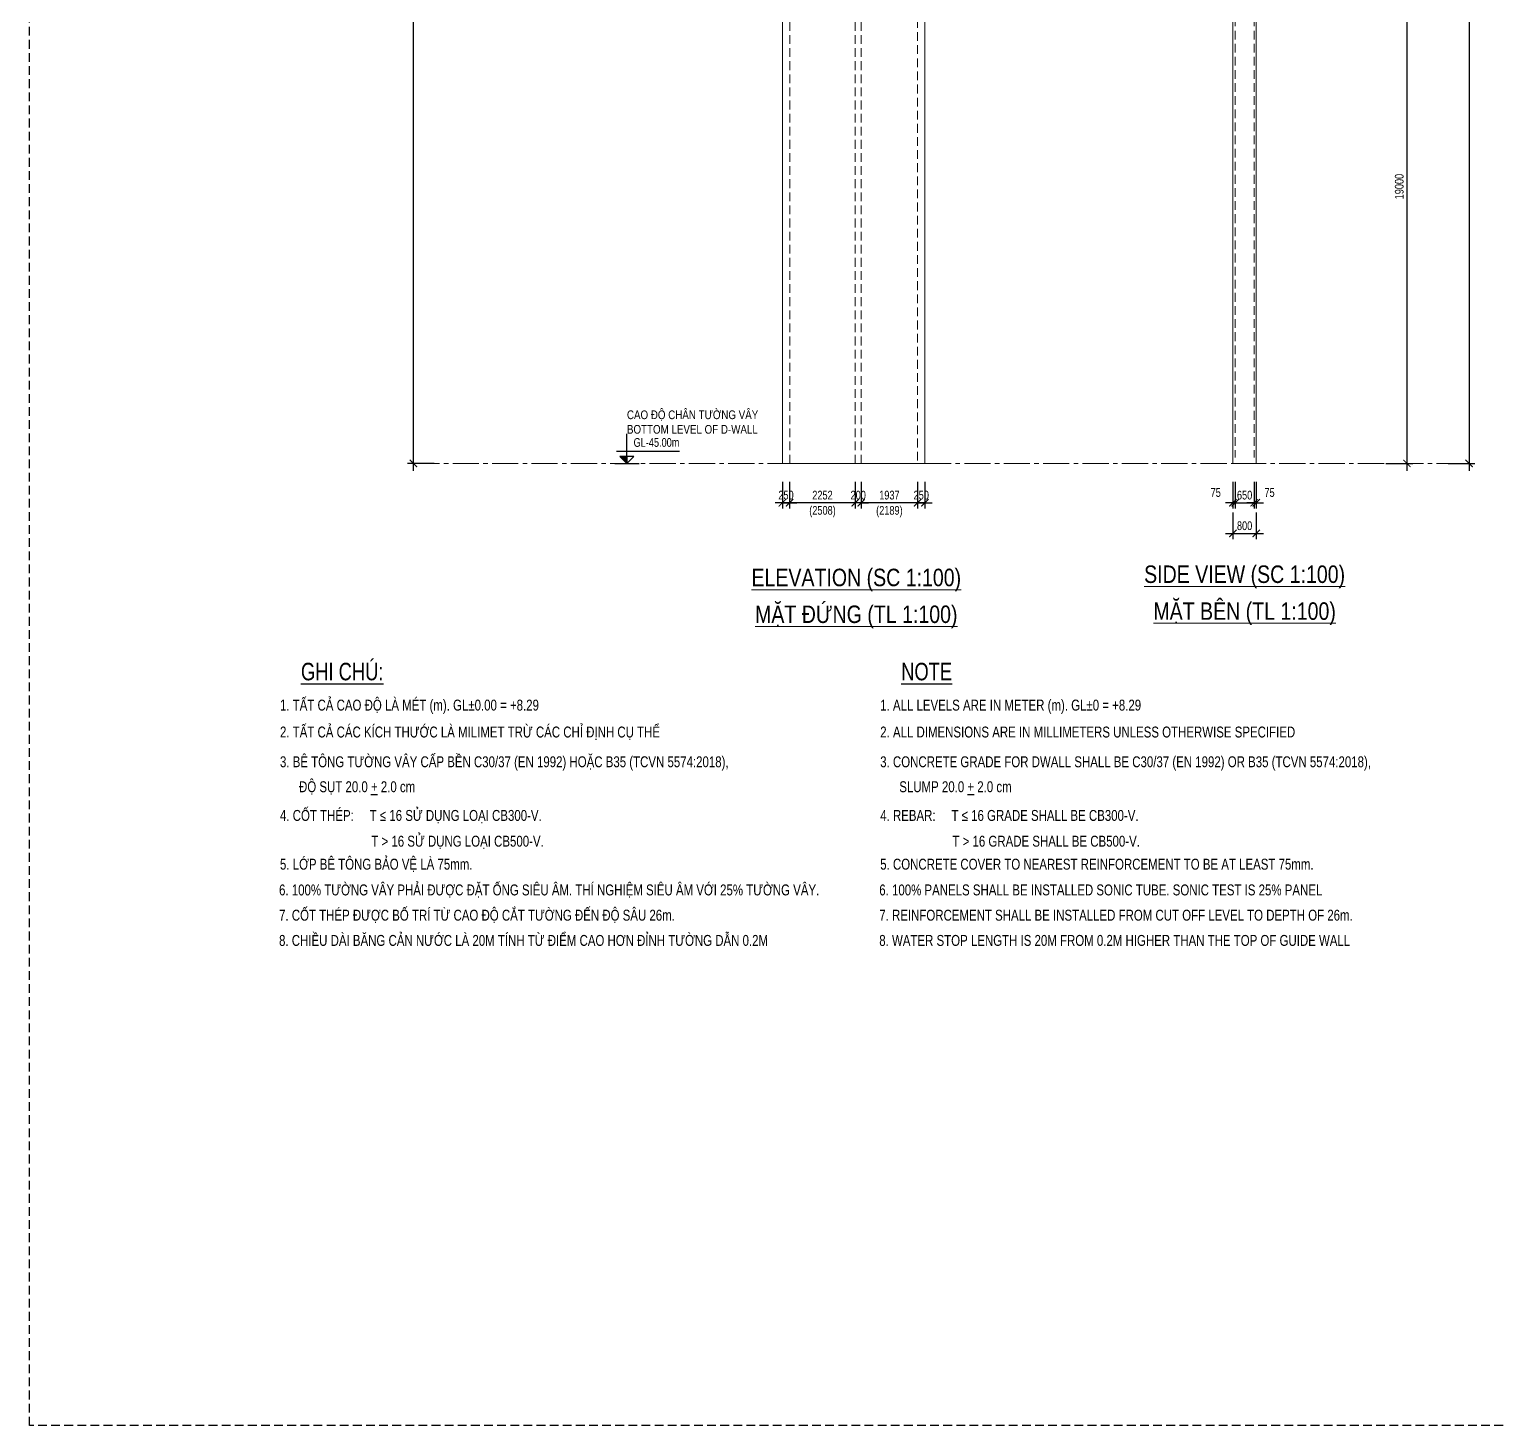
# Model space of a CAD drawing. Header units: millimetres. Extents: x 2611025 to 4139346, y -89870 to 101087.
# Drawn here: x 3917799 to 3968227, y -78018 to -30106 of the extents above; entities that cross this region are included whole.
import ezdxf
from ezdxf.enums import TextEntityAlignment as Align

# ---------------------------------------------------------------- set-up
doc = ezdxf.new("R2010")
doc.units = ezdxf.units.MM
doc.header["$LTSCALE"] = 1200
doc.header["$PDMODE"] = 35
doc.linetypes.add('CENTER2', pattern=[1.125, 0.75, -0.125, 0.125, -0.125])
doc.linetypes.add('HIDDEN', pattern=[0.375, 0.25, -0.125])
for name, color, linetype, lineweight in [('BOUND', 3, 'Continuous', 20), ('ENOTE', 2, 'Continuous', 15), ('Grid line', 160, 'CENTER2', 5), ('HIDE', 8, 'HIDDEN', 13), ('K-THUOC', 1, 'Continuous', 18), ('TCHI', 4, 'HIDDEN', 30), ('TEXTVN', 2, 'Continuous', 20)]:
    doc.layers.add(name, color=color, linetype=linetype, lineweight=lineweight)
for name, color, linetype in [('CDC.02.DIM', 1, 'Continuous'), ('CDC.06.TEXT', 2, 'Continuous'), ('CDC.10.HATCH', 251, 'Continuous'), ('CDC.11.NOTE', 8, 'Continuous')]:
    doc.layers.add(name, color=color, linetype=linetype)
doc.styles.add('DB_Arial', font='arial.ttf', dxfattribs={"width": 0.8})
doc.styles.add('SMTEXT', font='arial.ttf', dxfattribs={"width": 0.75})
doc.dimstyles.new('BSV1-100', dxfattribs={"dimtxt": 300, "dimasz": 250, "dimexe": 200, "dimexo": 0, "dimgap": 108, "dimtad": 1, "dimdec": 0, "dimdsep": 46, "dimtxsty": 'SMTEXT', "dimblk": 'ARCHTICK', "dimcen": 100, "dimdle": 250, "dimclrd": 256, "dimclre": 256, "dimclrt": 1, "dimadec": 0, "dimazin": 0, "dimtfac": 1, "dimtdec": 0, "dimtix": 1, "dimtmove": 2, "dimatfit": 3, "dimfxl": 720, "dimfxlon": 1, "dimtolj": 1, "dimtzin": 0, "dimarcsym": 0})

# ---------------------------------------------------------------- blocks, each defined once
blk = doc.blocks.new('A$C7e6bd379')
at = {"layer": 'CDC.06.TEXT', "linetype": 'Continuous', "style": 'SMTEXT', "width": 0.75}
for s, p in [('%%UGHI CHÚ:', (0, 480)), ('%%UNOTE', (16471, 480))]:
    blk.add_text(s, height=480, dxfattribs=at).set_placement(p, align=Align.TOP_LEFT)
at = {"layer": 'CDC.06.TEXT', "style": 'SMTEXT', "width": 0.75}
for s, p in [('1. TẤT CẢ CAO ĐỘ LÀ MÉT (m). GL%%P0.00 = +8.29 ', (-576, -831)), ('1. ALL LEVELS ARE IN METER (m). GL%%P0 = +8.29 ', (15895, -831)), ('2. TẤT CẢ CÁC KÍCH THƯỚC LÀ MILIMET TRỪ CÁC CHỈ ĐỊNH CỤ THỂ', (-576, -1570)), ('2. ALL DIMENSIONS ARE IN MILLIMETERS UNLESS OTHERWISE SPECIFIED', (15895, -1570)), ('3. BÊ TÔNG TƯỜNG VÂY CẤP BỀN C30/37 (EN 1992) HOẶC B35 (TCVN 5574:2018),', (-576, -2387)), ('3. CONCRETE GRADE FOR DWALL SHALL BE C30/37 (EN 1992) OR B35 (TCVN 5574:2018),', (15895, -2387)), ('ĐỘ SỤT 20.0 %%U+%%U 2.0 cm', (-53, -3072)), ('SLUMP 20.0 %%U+%%U 2.0 cm', (16418, -3072)), ('4. CỐT THÉP:     T ≤ 16 SỬ DỤNG LOẠI CB300-V.', (-576, -3860)), ('4. REBAR:     T ≤ 16 GRADE SHALL BE CB300-V.', (15895, -3860)), ('                             T > 16 SỬ DỤNG LOẠI CB500-V.', (-601, -4567)), ('                       T > 16 GRADE SHALL BE CB500-V.', (15869, -4567)), ('5. LỚP BÊ TÔNG BẢO VỆ LÀ 75mm.', (-576, -5198)), ('5. CONCRETE COVER TO NEAREST REINFORCEMENT TO BE AT LEAST 75mm.', (15895, -5198)), ('6. 100%%% TƯỜNG VÂY PHẢI ĐƯỢC ĐẶT ỐNG SIÊU ÂM. THÍ NGHIỆM SIÊU ÂM VỚI 25%%% TƯỜNG VÂY.', (-601, -5905)), ('6. 100%%% PANELS SHALL BE INSTALLED SONIC TUBE. SONIC TEST IS 25%%% PANEL ', (15869, -5905)), ('7. CỐT THÉP ĐƯỢC BỐ TRÍ TỪ CAO ĐỘ CẮT TƯỜNG ĐẾN ĐỘ SÂU 26m. ', (-601, -6598)), ('7. REINFORCEMENT SHALL BE INSTALLED FROM CUT OFF LEVEL TO DEPTH OF 26m. ', (15869, -6598)), ('8. CHIỀU DÀI BĂNG CẢN NƯỚC LÀ 20M TÍNH TỪ ĐIỂM CAO HƠN ĐỈNH TƯỜNG DẪN 0.2M', (-601, -7291)), ('8. WATER STOP LENGTH IS 20M FROM 0.2M HIGHER THAN THE TOP OF GUIDE WALL', (15869, -7291))]:
    blk.add_text(s, height=300, dxfattribs=at).set_placement(p)
blk = doc.blocks.new('_ArchTick')
at = {"color": 0, "linetype": 'ByBlock', "const_width": 0.15}
blk.add_lwpolyline([(-0.5, -0.5), (0.5, 0.5)], dxfattribs=at)
blk = doc.blocks.new('*D1567')
at = {"layer": 'Defpoints', "color": 0, "transparency": 16777216}
for p in [(3943626, -45000), (3943876, -45000), (3943876, -46350)]:
    blk.add_point(p, dxfattribs=at)
at = {"layer": 'K-THUOC', "lineweight": -2, "transparency": 16777216}
for p, q in [((3943626, -45630), (3943626, -46550)), ((3943876, -45630), (3943876, -46550)), ((3943626, -46350), (3943376, -46350)), ((3943626, -46350), (3943876, -46350)), ((3943876, -46350), (3944126, -46350))]:
    blk.add_line(p, q, dxfattribs=at)
at = {"layer": 'K-THUOC', "lineweight": -2, "transparency": 16777216, "xscale": 250, "yscale": 250, "zscale": 250}
blk.add_blockref('_ArchTick', (3943626, -46350), dxfattribs=at)
at = {"layer": 'K-THUOC', "lineweight": -2, "transparency": 16777216, "xscale": 250, "yscale": 250, "zscale": 250, "rotation": 180}
blk.add_blockref('_ArchTick', (3943876, -46350), dxfattribs=at)
at = {"layer": 'K-THUOC', "color": 1, "transparency": 16777216, "insert": (3943751, -46089), "char_height": 300, "attachment_point": 5, "style": 'SMTEXT'}
blk.add_mtext('\\A1;250', dxfattribs=at)
blk = doc.blocks.new('*D1568')
at = {"layer": 'Defpoints', "color": 0, "transparency": 16777216}
for p in [(3946328, -45000), (3948265, -45000), (3946328, -46350)]:
    blk.add_point(p, dxfattribs=at)
at = {"layer": 'K-THUOC', "lineweight": -2, "transparency": 16777216}
for p, q in [((3946328, -45630), (3946328, -46550)), ((3948265, -45630), (3948265, -46550)), ((3948515, -46350), (3946078, -46350))]:
    blk.add_line(p, q, dxfattribs=at)
at = {"layer": 'K-THUOC', "lineweight": -2, "transparency": 16777216, "xscale": 250, "yscale": 250, "zscale": 250, "rotation": 180}
blk.add_blockref('_ArchTick', (3946328, -46350), dxfattribs=at)
at = {"layer": 'K-THUOC', "lineweight": -2, "transparency": 16777216, "xscale": 250, "yscale": 250, "zscale": 250}
blk.add_blockref('_ArchTick', (3948265, -46350), dxfattribs=at)
at = {"layer": 'K-THUOC', "color": 1, "transparency": 16777216, "char_height": 300, "attachment_point": 5, "style": 'SMTEXT'}
for s, insert in [('\\A1;1937', (3947297, -46089)), ('\\A1;(2189)', (3947297, -46655))]:
    blk.add_mtext(s, dxfattribs=dict(at, insert=insert))
blk = doc.blocks.new('*D1569')
at = {"layer": 'Defpoints', "color": 0, "transparency": 16777216}
for p in [(3946128, -45000), (3946328, -45000), (3946128, -46350)]:
    blk.add_point(p, dxfattribs=at)
at = {"layer": 'K-THUOC', "lineweight": -2, "transparency": 16777216}
for p, q in [((3946128, -45630), (3946128, -46550)), ((3946328, -45630), (3946328, -46550)), ((3946128, -46350), (3945878, -46350)), ((3946328, -46350), (3946128, -46350)), ((3946328, -46350), (3946578, -46350))]:
    blk.add_line(p, q, dxfattribs=at)
at = {"layer": 'K-THUOC', "lineweight": -2, "transparency": 16777216, "xscale": 250, "yscale": 250, "zscale": 250}
blk.add_blockref('_ArchTick', (3946128, -46350), dxfattribs=at)
at = {"layer": 'K-THUOC', "lineweight": -2, "transparency": 16777216, "xscale": 250, "yscale": 250, "zscale": 250, "rotation": 180}
blk.add_blockref('_ArchTick', (3946328, -46350), dxfattribs=at)
at = {"layer": 'K-THUOC', "color": 1, "transparency": 16777216, "insert": (3946228, -46089), "char_height": 300, "attachment_point": 5, "style": 'SMTEXT'}
blk.add_mtext('\\A1;200', dxfattribs=at)
blk = doc.blocks.new('*D1570')
at = {"layer": 'Defpoints', "color": 0, "transparency": 16777216}
for p in [(3943876, -45000), (3946128, -45000), (3943876, -46350)]:
    blk.add_point(p, dxfattribs=at)
at = {"layer": 'K-THUOC', "lineweight": -2, "transparency": 16777216}
for p, q in [((3943876, -45630), (3943876, -46550)), ((3946128, -45630), (3946128, -46550)), ((3946378, -46350), (3943626, -46350))]:
    blk.add_line(p, q, dxfattribs=at)
at = {"layer": 'K-THUOC', "lineweight": -2, "transparency": 16777216, "xscale": 250, "yscale": 250, "zscale": 250, "rotation": 180}
blk.add_blockref('_ArchTick', (3943876, -46350), dxfattribs=at)
at = {"layer": 'K-THUOC', "lineweight": -2, "transparency": 16777216, "xscale": 250, "yscale": 250, "zscale": 250}
blk.add_blockref('_ArchTick', (3946128, -46350), dxfattribs=at)
at = {"layer": 'K-THUOC', "color": 1, "transparency": 16777216, "char_height": 300, "attachment_point": 5, "style": 'SMTEXT'}
for s, insert in [('\\A1;2252', (3945002, -46089)), ('\\A1;(2508)', (3945002, -46655))]:
    blk.add_mtext(s, dxfattribs=dict(at, insert=insert))
blk = doc.blocks.new('*D1571')
at = {"layer": 'Defpoints', "color": 0, "transparency": 16777216}
for p in [(3948265, -45000), (3948515, -45000), (3948515, -46350)]:
    blk.add_point(p, dxfattribs=at)
at = {"layer": 'K-THUOC', "lineweight": -2, "transparency": 16777216}
for p, q in [((3948265, -45630), (3948265, -46550)), ((3948515, -45630), (3948515, -46550)), ((3948265, -46350), (3948015, -46350)), ((3948265, -46350), (3948515, -46350)), ((3948515, -46350), (3948765, -46350))]:
    blk.add_line(p, q, dxfattribs=at)
at = {"layer": 'K-THUOC', "lineweight": -2, "transparency": 16777216, "xscale": 250, "yscale": 250, "zscale": 250}
blk.add_blockref('_ArchTick', (3948265, -46350), dxfattribs=at)
at = {"layer": 'K-THUOC', "lineweight": -2, "transparency": 16777216, "xscale": 250, "yscale": 250, "zscale": 250, "rotation": 180}
blk.add_blockref('_ArchTick', (3948515, -46350), dxfattribs=at)
at = {"layer": 'K-THUOC', "color": 1, "transparency": 16777216, "insert": (3948390, -46089), "char_height": 300, "attachment_point": 5, "style": 'SMTEXT'}
blk.add_mtext('\\A1;250', dxfattribs=at)
blk = doc.blocks.new('*D1611')
at = {"layer": 'Defpoints', "color": 0, "transparency": 16777216}
for p in [(3959081, -45900), (3959881, -45900), (3959881, -47400)]:
    blk.add_point(p, dxfattribs=at)
at = {"layer": 'K-THUOC', "lineweight": -2, "transparency": 16777216}
for p, q in [((3959081, -46680), (3959081, -47600)), ((3959881, -46680), (3959881, -47600)), ((3958831, -47400), (3960131, -47400))]:
    blk.add_line(p, q, dxfattribs=at)
at = {"layer": 'K-THUOC', "lineweight": -2, "transparency": 16777216, "xscale": 250, "yscale": 250, "zscale": 250, "rotation": 180}
blk.add_blockref('_ArchTick', (3959081, -47400), dxfattribs=at)
at = {"layer": 'K-THUOC', "lineweight": -2, "transparency": 16777216, "xscale": 250, "yscale": 250, "zscale": 250}
blk.add_blockref('_ArchTick', (3959881, -47400), dxfattribs=at)
at = {"layer": 'K-THUOC', "color": 1, "transparency": 16777216, "insert": (3959481, -47139), "char_height": 300, "attachment_point": 5, "style": 'SMTEXT'}
blk.add_mtext('\\A1;800', dxfattribs=at)
blk = doc.blocks.new('*D1612')
at = {"layer": 'Defpoints', "color": 0, "transparency": 16777216}
for p in [(3959081, -45600), (3959156, -45600), (3959156, -46350)]:
    blk.add_point(p, dxfattribs=at)
at = {"layer": 'K-THUOC', "lineweight": -2, "transparency": 16777216}
for p, q in [((3959081, -45630), (3959081, -46550)), ((3959156, -45630), (3959156, -46550)), ((3959081, -46350), (3958831, -46350)), ((3959081, -46350), (3959156, -46350)), ((3959156, -46350), (3959406, -46350))]:
    blk.add_line(p, q, dxfattribs=at)
at = {"layer": 'K-THUOC', "lineweight": -2, "transparency": 16777216, "xscale": 250, "yscale": 250, "zscale": 250}
blk.add_blockref('_ArchTick', (3959081, -46350), dxfattribs=at)
at = {"layer": 'K-THUOC', "lineweight": -2, "transparency": 16777216, "xscale": 250, "yscale": 250, "zscale": 250, "rotation": 180}
blk.add_blockref('_ArchTick', (3959156, -46350), dxfattribs=at)
at = {"layer": 'K-THUOC', "color": 1, "transparency": 16777216, "insert": (3958490, -46000), "char_height": 300, "attachment_point": 5, "style": 'SMTEXT'}
blk.add_mtext('\\A1;75', dxfattribs=at)
blk = doc.blocks.new('*D1613')
at = {"layer": 'Defpoints', "color": 0, "transparency": 16777216}
for p in [(3959156, -45600), (3959806, -45600), (3959806, -46350)]:
    blk.add_point(p, dxfattribs=at)
at = {"layer": 'K-THUOC', "lineweight": -2, "transparency": 16777216}
for p, q in [((3959156, -45630), (3959156, -46550)), ((3959806, -45630), (3959806, -46550)), ((3959156, -46350), (3958906, -46350)), ((3959156, -46350), (3959806, -46350)), ((3959806, -46350), (3960056, -46350))]:
    blk.add_line(p, q, dxfattribs=at)
at = {"layer": 'K-THUOC', "lineweight": -2, "transparency": 16777216, "xscale": 250, "yscale": 250, "zscale": 250}
blk.add_blockref('_ArchTick', (3959156, -46350), dxfattribs=at)
at = {"layer": 'K-THUOC', "lineweight": -2, "transparency": 16777216, "xscale": 250, "yscale": 250, "zscale": 250, "rotation": 180}
blk.add_blockref('_ArchTick', (3959806, -46350), dxfattribs=at)
at = {"layer": 'K-THUOC', "color": 1, "transparency": 16777216, "insert": (3959481, -46089), "char_height": 300, "attachment_point": 5, "style": 'SMTEXT'}
blk.add_mtext('\\A1;650', dxfattribs=at)
blk = doc.blocks.new('*D1614')
at = {"layer": 'Defpoints', "color": 0, "transparency": 16777216}
for p in [(3959806, -45600), (3959881, -45600), (3959881, -46350)]:
    blk.add_point(p, dxfattribs=at)
at = {"layer": 'K-THUOC', "lineweight": -2, "transparency": 16777216}
for p, q in [((3959806, -45630), (3959806, -46550)), ((3959881, -45630), (3959881, -46550)), ((3959806, -46350), (3959556, -46350)), ((3959806, -46350), (3959881, -46350)), ((3959881, -46350), (3960131, -46350))]:
    blk.add_line(p, q, dxfattribs=at)
at = {"layer": 'K-THUOC', "lineweight": -2, "transparency": 16777216, "xscale": 250, "yscale": 250, "zscale": 250}
blk.add_blockref('_ArchTick', (3959806, -46350), dxfattribs=at)
at = {"layer": 'K-THUOC', "lineweight": -2, "transparency": 16777216, "xscale": 250, "yscale": 250, "zscale": 250, "rotation": 180}
blk.add_blockref('_ArchTick', (3959881, -46350), dxfattribs=at)
at = {"layer": 'K-THUOC', "color": 1, "transparency": 16777216, "insert": (3960337, -46000), "char_height": 300, "attachment_point": 5, "style": 'SMTEXT'}
blk.add_mtext('\\A1;75', dxfattribs=at)
blk = doc.blocks.new('*D1615')
at = {"layer": 'Defpoints', "color": 0, "transparency": 16777216}
for p in [(3930968, 0), (3932491, 0), (3932770, -45000)]:
    blk.add_point(p, dxfattribs=at)
at = {"layer": 'K-THUOC', "lineweight": -2, "transparency": 16777216}
for p, q in [((3930968, -45250), (3930968, 250)), ((3931688, 0), (3930768, 0)), ((3931688, -45000), (3930768, -45000))]:
    blk.add_line(p, q, dxfattribs=at)
at = {"layer": 'K-THUOC', "lineweight": -2, "transparency": 16777216, "xscale": 250, "yscale": 250, "zscale": 250}
for p, rotation in [((3930968, 0), 90), ((3930968, -45000), 270)]:
    blk.add_blockref('_ArchTick', p, dxfattribs=dict(at, rotation=rotation))
at = {"layer": 'K-THUOC', "color": 1, "transparency": 16777216, "insert": (3930707, -22500), "char_height": 300, "attachment_point": 5, "rotation": 90, "style": 'SMTEXT'}
blk.add_mtext('\\A1;45000', dxfattribs=at)
blk = doc.blocks.new('tag_cd')
at = {"layer": 'CDC.10.HATCH'}
blk.add_hatch(color=256, dxfattribs=at).paths.add_polyline_path([(180, 240), (420, 0), (420, 240)])
at = {"layer": 'CDC.02.DIM'}
for points in [[(420, 240), (420, 0), (660, 240), (180, 240), (420, 0), (420, 1020)], [(0, 0), (840, 0)], [(60, 420), (2220, 420)]]:
    blk.add_lwpolyline(points, dxfattribs=at)
at = {"layer": 'CDC.06.TEXT', "ltscale": 0.5, "style": 'SMTEXT', "width": 0.75}
blk.add_attdef('CD', text='', height=300, dxfattribs=at).set_placement((2220, 570), align=Align.RIGHT)
blk = doc.blocks.new('*D1575')
at = {"layer": 'Defpoints', "color": 0, "transparency": 16777216}
for p in [(3954185, -26000), (3955907, -45000), (3965049, -45000)]:
    blk.add_point(p, dxfattribs=at)
at = {"layer": 'K-THUOC', "lineweight": -2, "transparency": 16777216}
for p, q in [((3964329, -26000), (3965249, -26000)), ((3965049, -25750), (3965049, -45250)), ((3964329, -45000), (3965249, -45000))]:
    blk.add_line(p, q, dxfattribs=at)
at = {"layer": 'K-THUOC', "lineweight": -2, "transparency": 16777216, "xscale": 250, "yscale": 250, "zscale": 250}
for p, rotation in [((3965049, -26000), 90), ((3965049, -45000), 270)]:
    blk.add_blockref('_ArchTick', p, dxfattribs=dict(at, rotation=rotation))
at = {"layer": 'K-THUOC', "color": 1, "transparency": 16777216, "insert": (3964788, -35500), "char_height": 300, "attachment_point": 5, "rotation": 90, "style": 'SMTEXT'}
blk.add_mtext('\\A1;19000', dxfattribs=at)
blk = doc.blocks.new('*D1577')
at = {"layer": 'Defpoints', "color": 0, "transparency": 16777216}
for p in [(3959081, 0), (3959081, -45000), (3967182, -45000)]:
    blk.add_point(p, dxfattribs=at)
at = {"layer": 'K-THUOC', "lineweight": -2, "transparency": 16777216}
for p, q in [((3966462, 0), (3967382, 0)), ((3967182, 250), (3967182, -45250)), ((3966462, -45000), (3967382, -45000))]:
    blk.add_line(p, q, dxfattribs=at)
at = {"layer": 'K-THUOC', "lineweight": -2, "transparency": 16777216, "xscale": 250, "yscale": 250, "zscale": 250}
for p, rotation in [((3967182, 0), 90), ((3967182, -45000), 270)]:
    blk.add_blockref('_ArchTick', p, dxfattribs=dict(at, rotation=rotation))
at = {"layer": 'K-THUOC', "color": 1, "transparency": 16777216, "insert": (3966921, -22500), "char_height": 300, "attachment_point": 5, "rotation": 90, "style": 'SMTEXT'}
blk.add_mtext('\\A1;45000', dxfattribs=at)

msp = doc.modelspace()

# ---------------------------------------------------------------- linework, layer by layer
at = {"layer": 'BOUND'}
for points in [[(3959081.5, -45000), (3959881.5, -45000), (3959881.5, -450), (3959081.5, -450)], [(3943626.4, -45000), (3948515.4, -45000), (3948515.4, -1500), (3943626.4, -1500)]]:
    msp.add_lwpolyline(points, close=True, dxfattribs=at)
at = {"layer": 'BOUND', "lineweight": 20}
msp.add_lwpolyline([(3959881.5, -4350), (3959881.5, -450), (3959081.5, -450), (3959081.5, -45000), (3959881.5, -45000), (3959881.5, -19550)], dxfattribs=at)
at = {"layer": 'Grid line'}
msp.add_line((3930968.4, -45000), (3967182.1, -45000), dxfattribs=at)
at = {"layer": 'HIDE'}
for p, q in [((3943876.4, -45000), (3943876.4, -500)), ((3946128.4, -45000), (3946128.4, -500)), ((3946328.4, -45000), (3946328.4, -500)), ((3948265.4, -500), (3948265.4, -45000)), ((3959156.5, -450), (3959156.5, -44800)), ((3959806.5, -450), (3959806.5, -44800))]:
    msp.add_line(p, q, dxfattribs=at)
at = {"layer": 'TCHI'}
msp.add_lwpolyline([(3917798.7, 17806.3), (4139345.7, 17806.3), (4139345.7, -78017.7), (3917798.7, -78017.7)], close=True, dxfattribs=at)

# ---------------------------------------------------------------- block references
at = {"layer": 'CDC.11.NOTE', "xscale": 1.25, "yscale": 1.25, "zscale": 1.25}
msp.add_blockref('A$C7e6bd379', (3927113.6, -52442.1), dxfattribs=at)
at = {"layer": 'ENOTE'}
msp.add_blockref('tag_cd', (3937874.6, -45000), dxfattribs=at).add_auto_attribs({'CD': 'GL-45.00m'})

# ---------------------------------------------------------------- texts
at = {"layer": 'TEXTVN', "style": 'DB_Arial', "width": 0.8}
for s, p in [('CAO ĐỘ CHÂN TƯỜNG VÂY', (3938294.6, -43480)), ('BOTTOM LEVEL OF D-WALL', (3938294.6, -43980))]:
    msp.add_text(s, height=300, dxfattribs=at).set_placement(p)
for s, p in [('%%UELEVATION (SC 1:100)', (3946161.3, -48987)), ('%%USIDE VIEW (SC 1:100)', (3959481.5, -48875.9)), ('%%UMẶT ĐỨNG (TL 1:100)', (3946161.3, -50187)), ('%%UMẶT BÊN (TL 1:100)', (3959481.5, -50075.9))]:
    msp.add_text(s, height=600, dxfattribs=at).set_placement(p, align=Align.MIDDLE)

# ---------------------------------------------------------------- dimensions: what is measured, and where the dimension line sits
at = {"layer": 'K-THUOC'}
for base, p1, p2, angle, picture, middle in [((3930968.4, 0), (3932769.7, -45000), (3932490.8, 0), 90, '*D1615', (3930707.3, -22500)), ((3967182.1, -45000), (3959081.5, 0), (3959081.5, -45000), 90, '*D1577', (3966921, -22500)), ((3965049.4, -45000), (3954184.8, -26000), (3955906.5, -45000), 90, '*D1575', (3964788.2, -35500)), ((3946128.4, -46350), (3946328.4, -45000), (3946128.4, -45000), 180, '*D1569', (3946228.4, -46088.8))]:
    dim = msp.add_linear_dim(base=base, p1=p1, p2=p2, angle=angle, dimstyle='BSV1-100', dxfattribs=at)
    dim.commit()
    dim.dimension.update_dxf_attribs({"geometry": picture, "text_midpoint": middle})
for base, p1, p2, picture, middle in [((3943876.4, -46350), (3943626.4, -45000), (3943876.4, -45000), '*D1567', (3943751.4, -46088.8)), ((3948515.4, -46350), (3948265.4, -45000), (3948515.4, -45000), '*D1571', (3948390.4, -46088.8)), ((3959806.5, -46350), (3959156.5, -45600), (3959806.5, -45600), '*D1613', (3959481.5, -46088.8)), ((3959881.5, -47400), (3959081.5, -45900), (3959881.5, -45900), '*D1611', (3959481.5, -47138.8))]:
    dim = msp.add_linear_dim(base=base, p1=p1, p2=p2, dimstyle='BSV1-100', dxfattribs=at)
    dim.commit()
    dim.dimension.update_dxf_attribs({"geometry": picture, "text_midpoint": middle})
for base, p1, p2, text, picture, middle in [((3943876.4, -46350), (3946128.4, -45000), (3943876.4, -45000), '<>\\X(2508)', '*D1570', (3945002.4, -46350)), ((3946328.4, -46350), (3948265.4, -45000), (3946328.4, -45000), '<>\\X(2189)', '*D1568', (3947296.9, -46350))]:
    dim = msp.add_linear_dim(base=base, p1=p1, p2=p2, angle=180, text=text, dimstyle='BSV1-100', dxfattribs=at)
    dim.commit()
    dim.dimension.update_dxf_attribs({"geometry": picture, "text_midpoint": middle})
for base, p1, p2, picture, middle in [((3959156.5, -46350), (3959081.5, -45600), (3959156.5, -45600), '*D1612', (3958490.2, -46000)), ((3959881.5, -46350), (3959806.5, -45600), (3959881.5, -45600), '*D1614', (3960336.8, -46000))]:
    dim = msp.add_linear_dim(base=base, p1=p1, p2=p2, dimstyle='BSV1-100', dxfattribs=at)
    dim.commit()
    dim.dimension.update_dxf_attribs({"geometry": picture, "text_midpoint": middle, "dimtype": 160})

doc.saveas('drawing.dxf')
